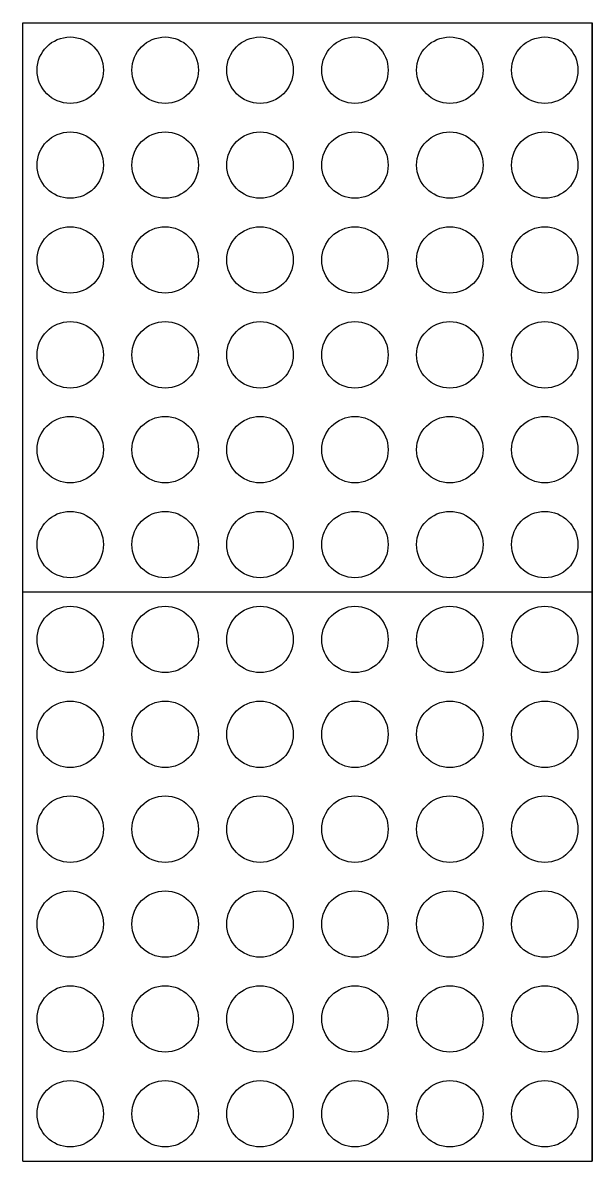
# Model space of a CAD drawing. Header units: millimetres. Extents: x -7718 to 414843, y 91724 to 341395.
# Drawn here: x 155103 to 155403, y 219201 to 219801 of the extents above; entities that cross this region are included whole.
import ezdxf

# ---------------------------------------------------------------- set-up
doc = ezdxf.new("R2010")
doc.units = ezdxf.units.MM
doc.header["$LTSCALE"] = 200
doc.header["$MEASUREMENT"] = 0
doc.layers.add('e-plan', color=9, linetype='CONTINUOUS')

msp = doc.modelspace()

# ---------------------------------------------------------------- linework, layer by layer
at = {"layer": 'e-plan'}
for p, q in [((155102.57, 219800.59), (155402.57, 219800.59)), ((155102.57, 219500.59), (155102.57, 219800.59)), ((155402.57, 219500.59), (155402.57, 219800.59)), ((155402.57, 219800.59), (155402.57, 219500.59)), ((155402.57, 219500.59), (155402.57, 219800.59)), ((155102.57, 219500.59), (155402.57, 219500.59)), ((155102.57, 219200.59), (155102.57, 219500.59)), ((155102.57, 219500.59), (155402.57, 219500.59)), ((155402.57, 219200.59), (155402.57, 219500.59)), ((155402.57, 219500.59), (155402.57, 219200.59)), ((155402.57, 219200.59), (155402.57, 219500.59)), ((155102.57, 219200.59), (155402.57, 219200.59))]:
    msp.add_line(p, q, dxfattribs=at)
for centre in [(155127.57, 219775.59), (155177.57, 219775.59), (155227.57, 219775.59), (155277.57, 219775.59), (155327.57, 219775.59), (155377.57, 219775.59), (155127.57, 219725.59), (155177.57, 219725.59), (155227.57, 219725.59), (155277.57, 219725.59), (155327.57, 219725.59), (155377.57, 219725.59), (155127.57, 219675.59), (155177.57, 219675.59), (155227.57, 219675.59), (155277.57, 219675.59), (155327.57, 219675.59), (155377.57, 219675.59), (155127.57, 219625.59), (155177.57, 219625.59), (155227.57, 219625.59), (155277.57, 219625.59), (155327.57, 219625.59), (155377.57, 219625.59), (155127.57, 219575.59), (155177.57, 219575.59), (155227.57, 219575.59), (155277.57, 219575.59), (155327.57, 219575.59), (155377.57, 219575.59), (155127.57, 219525.59), (155177.57, 219525.59), (155227.57, 219525.59), (155277.57, 219525.59), (155327.57, 219525.59), (155377.57, 219525.59), (155127.57, 219475.59), (155177.57, 219475.59), (155227.57, 219475.59), (155277.57, 219475.59), (155327.57, 219475.59), (155377.57, 219475.59), (155127.57, 219425.59), (155177.57, 219425.59), (155227.57, 219425.59), (155277.57, 219425.59), (155327.57, 219425.59), (155377.57, 219425.59), (155127.57, 219375.59), (155177.57, 219375.59), (155227.57, 219375.59), (155277.57, 219375.59), (155327.57, 219375.59), (155377.57, 219375.59), (155127.57, 219325.59), (155177.57, 219325.59), (155227.57, 219325.59), (155277.57, 219325.59), (155327.57, 219325.59), (155377.57, 219325.59), (155127.57, 219275.59), (155177.57, 219275.59), (155227.57, 219275.59), (155277.57, 219275.59), (155327.57, 219275.59), (155377.57, 219275.59), (155127.57, 219225.59), (155177.57, 219225.59), (155227.57, 219225.59), (155277.57, 219225.59), (155327.57, 219225.59), (155377.57, 219225.59)]:
    msp.add_circle(centre, 17.5, dxfattribs=at)

doc.saveas('drawing.dxf')
